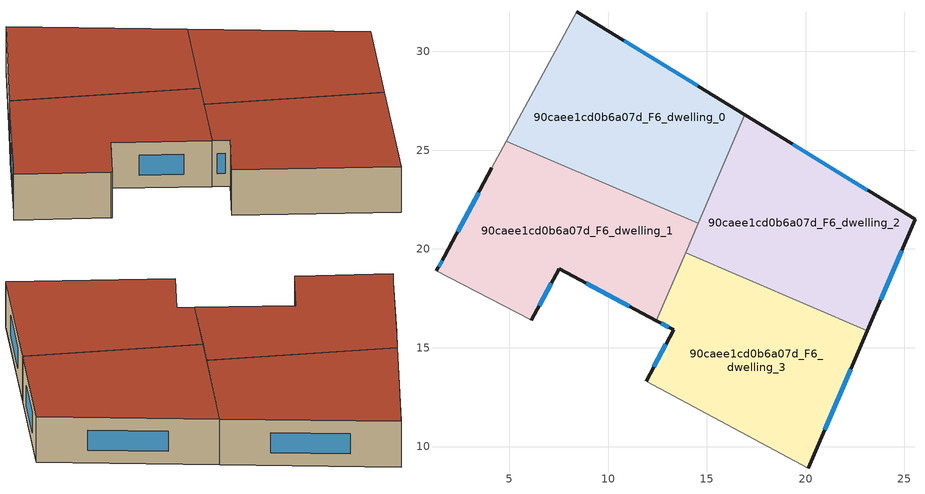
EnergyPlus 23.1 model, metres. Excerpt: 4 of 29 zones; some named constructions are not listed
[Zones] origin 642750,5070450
90caee1cd0b6a07d_F6_dwelling_0
 floor to 90caee1cd0b6a07d_F5_dwelling_0 (EU_floor_Construction): 16.93,26.79 14.56,21.29 4.86,25.46 8.43,32.01 z18
 wall outside (EU_wall_Construction): 16.93,26.79 8.43,32.01 z18:21
 wall to 90caee1cd0b6a07d_F6_dwelling_1 (EU_wall_Construction): 4.86,25.46 14.56,21.29 z18:21
 wall adiabatic (EU_wall_Construction): 8.43,32.01 4.86,25.46 z18:21
 wall to 90caee1cd0b6a07d_F6_dwelling_2 (EU_wall_Construction): 14.56,21.29 16.93,26.79 z18:21
 window (EU_Window_Construction): 14.54,28.25 10.81,30.55 z18.84:20.16
 roof outside (EU_roof_Construction): 14.56,21.29 16.93,26.79 8.43,32.01 4.86,25.46 z21
90caee1cd0b6a07d_F6_dwelling_1
 floor to 90caee1cd0b6a07d_F5_dwelling_1 (EU_floor_Construction): 14.56,21.29 12.45,16.37 7.52,19 6.12,16.4 6.05,16.44 1.32,18.91 1.72,19.61 4.12,24.11 4.86,25.46 z18
 wall outside (EU_wall_Construction): 4.12,24.11 1.72,19.61 1.32,18.91 / 6.12,16.4 7.52,19 12.45,16.37 z18:21
 wall adiabatic (EU_wall_Construction): 4.86,25.46 4.12,24.11 / 1.32,18.91 6.05,16.44 6.12,16.4 z18:21
 wall to 90caee1cd0b6a07d_F6_dwelling_3 (EU_wall_Construction): 12.45,16.37 13.92,19.8 z18:21
 wall to 90caee1cd0b6a07d_F6_dwelling_2 (EU_wall_Construction): 13.92,19.79 14.56,21.29 z18:21
 window (EU_Window_Construction): 1.61,19.41 1.43,19.1 / 3.45,22.85 2.39,20.87 / 8.9,18.26 11.07,17.11 / 6.51,17.13 7.13,18.27 z18.84:20.16
 roof outside (EU_roof_Construction): 12.45,16.37 14.56,21.29 4.86,25.46 4.12,24.11 1.72,19.61 1.32,18.91 6.05,16.44 6.12,16.4 7.52,19 z21
90caee1cd0b6a07d_F6_dwelling_2
 floor to 90caee1cd0b6a07d_F5_dwelling_2 (EU_floor_Construction): 25.54,21.5 23.11,15.85 13.92,19.79 16.93,26.79 z18
 wall outside (EU_wall_Construction): 23.11,15.85 25.54,21.5 16.93,26.79 z18:21
 wall to 90caee1cd0b6a07d_F6_dwelling_3 (EU_wall_Construction): 13.92,19.79 23.11,15.85 z18:21
 window (EU_Window_Construction): 23.79,17.43 24.86,19.92 / 23.12,22.98 19.34,25.31 z18.84:20.16
 roof outside (EU_roof_Construction): 23.11,15.85 25.54,21.5 16.93,26.79 13.92,19.79 z21
90caee1cd0b6a07d_F6_dwelling_3
 floor to 90caee1cd0b6a07d_F5_dwelling_3 (EU_floor_Construction): 23.11,15.85 20.13,8.89 11.92,13.3 13.33,15.9 12.45,16.37 13.92,19.79 z18
 wall outside (EU_wall_Construction): 12.45,16.37 13.33,15.9 11.92,13.3 / 20.13,8.89 23.11,15.85 z18:21
 wall adiabatic (EU_wall_Construction): 11.92,13.3 20.13,8.89 z18:21
 window (EU_Window_Construction): 12.93,15.17 12.32,14.03 / 12.7,16.24 13.08,16.03 / 20.97,10.84 22.28,13.9 z18.84:20.16
 roof outside (EU_roof_Construction): 20.13,8.89 23.11,15.85 13.92,19.79 12.45,16.37 13.33,15.9 11.92,13.3 z21
[HVACTEMPLATE:THERMOSTAT] Constant Heating Setpoint=20; Constant Cooling Setpoint=50
EU_HeatOnly_90caee1cd0b6a07d_F0_dwelling_4; EU_HeatOnly_90caee1cd0b6a07d_F1_dwelling_0; EU_HeatOnly_90caee1cd0b6a07d_F1_dwelling_1; EU_HeatOnly_90caee1cd0b6a07d_F1_dwelling_2; EU_HeatOnly_90caee1cd0b6a07d_F1_dwelling_3; EU_HeatOnly_90caee1cd0b6a07d_F2_dwelling_0; EU_HeatOnly_90caee1cd0b6a07d_F2_dwelling_1; EU_HeatOnly_90caee1cd0b6a07d_F2_dwelling_2; EU_HeatOnly_90caee1cd0b6a07d_F2_dwelling_3; EU_HeatOnly_90caee1cd0b6a07d_F3_dwelling_0; EU_HeatOnly_90caee1cd0b6a07d_F3_dwelling_1; EU_HeatOnly_90caee1cd0b6a07d_F3_dwelling_2; EU_HeatOnly_90caee1cd0b6a07d_F3_dwelling_3; EU_HeatOnly_90caee1cd0b6a07d_F4_dwelling_0; EU_HeatOnly_90caee1cd0b6a07d_F4_dwelling_1; EU_HeatOnly_90caee1cd0b6a07d_F4_dwelling_2; EU_HeatOnly_90caee1cd0b6a07d_F4_dwelling_3; EU_HeatOnly_90caee1cd0b6a07d_F5_dwelling_0; EU_HeatOnly_90caee1cd0b6a07d_F5_dwelling_1; EU_HeatOnly_90caee1cd0b6a07d_F5_dwelling_2; EU_HeatOnly_90caee1cd0b6a07d_F5_dwelling_3; EU_HeatOnly_90caee1cd0b6a07d_F6_dwelling_0; EU_HeatOnly_90caee1cd0b6a07d_F6_dwelling_1; EU_HeatOnly_90caee1cd0b6a07d_F6_dwelling_2; EU_HeatOnly_90caee1cd0b6a07d_F6_dwelling_3
